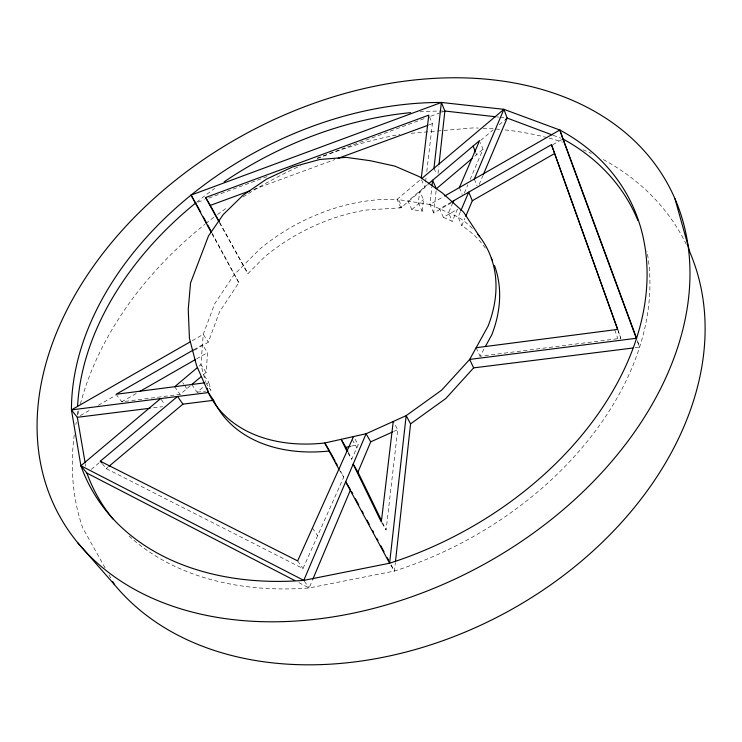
<?xml version="1.0" encoding="UTF-8"?>
<svg xmlns="http://www.w3.org/2000/svg" width="742" height="742" viewBox="0 0 742 742"><rect width="100%" height="100%" fill="white"/><g stroke="black" fill="none" stroke-linecap="round" stroke-linejoin="round"><path stroke-width="0.56" stroke-dasharray="3.71 2.78" d="M203.512 374.599L206.137 372.382L207.584 352.58L202.455 344.77L193.421 349.955M129.052 535.993A303.728 216.395 -28.4 0 0 309.145 587.97L394.438 571.052L395.328 563.002M451.266 202.9L433.69 212.982L436.342 188.793M438.03 173.387L438.772 166.579M433.69 212.982L429.906 204.467L431.881 186.854M422.17 211.164L423.515 199.654L419.722 191.158L418.349 202.677L422.17 211.164L411.847 209.532L407.979 201.073L427.466 184.619M219.419 222.581L247.884 273.65L264.699 256.825A156.024 110.308 -28.4 0 1 365.658 210.107L400.93 207.806L424.925 187.54L425.454 182.977M425.593 181.836L426.121 177.273M426.789 171.569L432.363 123.664L428.783 115.14M381.907 523.045L386.1 529.983L397.731 429.655L393.251 421.475M194.348 350.205L208.344 342.183L219.595 311.696L238.831 282.711L212.129 233.22M298.85 582.656L309.145 587.97L312.289 580.494M485.351 248.116A156.024 110.308 -28.4 0 0 461.83 225.633L464.891 218.371M479.156 184.517L482.708 176.077M460.355 211.841L458.148 217.035L461.83 225.633M443.382 217.341L452.258 221.329L457.387 209.309L443.382 217.341L439.626 208.79L451.841 201.796M464.316 193.059L467.877 184.712M470.103 179.499L483.005 149.263L480.352 142.52M452.852 202.724L448.539 212.759L452.258 221.329M102.285 463.676L106.236 468.61L302.986 568.548L343.75 477.115L340.495 471.087M347.989 453.028L351.708 459.261L358.238 444.616L353.526 436.565M617.696 329.411L620.794 338.315L480.028 356.234L484.86 347.423M91.312 469.389L99.224 462.702M116.095 394.28L121.734 401.821L180.083 394.392L190.379 385.692M480.76 140.368L493.078 129.961M499.236 124.758L504.514 120.306M411.847 209.532L423.515 199.654M474.806 156.21L483.005 149.263M199.181 366.084L200.943 364.6L203.252 334.364L214.642 303.821L234.045 274.772L260.09 248.802A156.952 110.27 -28.4 0 1 397.026 199.385L421.168 179.035L424.925 187.54M106.236 468.61L107.998 467.126M191.788 384.495L197.084 392.23L203.781 386.601M207.129 383.781L208.808 382.371L203.586 374.599M192.271 340.661L203.252 334.364L208.344 342.183M400.93 207.806L397.026 199.385L429.906 204.467L443.66 196.584M80.312 415.594L91.312 409.278M98.315 405.271L115.325 395.514M552.855 144.662L561.861 139.496M121.734 401.821L136.714 393.232M196.611 358.878L207.584 352.58M393.575 431.529L397.731 429.655M197.938 202.121L204.44 199.728M208.771 198.123L268.335 176.151M317.066 158.167L426.455 117.811M430.787 116.216L440.535 112.617M441.611 112.218L444.866 111.022M253.606 189.451L334.855 159.549M429.117 124.86L432.363 123.664M399.298 207.918L401.951 206.953L398.046 198.522M351.513 446.109L358.238 444.616M197.084 392.23L205.627 391.145M153.538 407.803L162.646 406.672M635.004 347.757L639.576 347.191L636.571 338.25M411.281 133.282L436.342 131.102M437.465 131L472.496 127.949A334.225 245.917 -28.4 0 1 478.33 128.06M496.815 116.902L499.116 117.162M500.266 117.292L504.857 117.811M553.217 135.313L560.711 138.123M186.641 388.548L184.508 385.228M429.906 204.467L458.148 217.035A156.952 110.27 -28.4 0 1 472.339 228.36M161.19 399.456L164.835 404.548M304.378 581.218L309.145 587.97M174.704 386.703L180.083 394.392M297.653 560.906L302.986 568.548M182.736 382.649L183.914 384.365M205.729 382.696L210.969 390.468L208.808 382.371M206.137 372.382L200.943 364.6L205.46 381.685M312.438 527.998L317.613 535.752M390.802 565.181L394.438 571.052A303.728 216.395 -28.4 0 0 646.931 251.102M338.871 469.167L343.75 477.115M238.831 282.711L211.748 233.415M352.153 439.598L356.883 447.649M105.058 567.843L82.65 527.785A334.225 245.917 -28.4 0 1 74.256 434.868M108.916 574.744L111.68 579.678M219.678 222.47L247.884 273.65M391.145 564.95L394.438 571.052M348.332 452.314L351.708 459.261M382.584 522.748L386.1 529.983M476.141 347.72L480.028 356.234M433.977 168.249L436.426 173.943M459.372 187.578L462.183 194.274M474.296 179.026L477.041 185.75M475.789 152.806L476.559 154.735M637.183 340.68L639.576 347.191M618.067 330.709L620.794 338.315M614.747 329.8L617.854 338.695M85.349 463.991L85.738 466.273M75.86 424.517A334.225 245.917 -28.4 0 1 76.278 422.226M77.91 414.212A334.225 245.917 -28.4 0 1 78.689 410.799M80.396 404A334.225 245.917 -28.4 0 1 204.866 224.316M205.747 223.611A334.225 245.917 -28.4 0 1 213.826 217.332M217.489 214.586A334.225 245.917 -28.4 0 1 227.729 207.203M243.042 196.964A334.225 245.917 -28.4 0 1 300.445 165.818M317.344 158.584A334.225 245.917 -28.4 0 1 329.012 154.058M330.069 153.668A334.225 245.917 -28.4 0 1 399.901 134.376M482.996 128.227A334.225 245.917 -28.4 0 1 500.488 129.433M505.126 129.915A334.225 245.917 -28.4 0 1 547.976 137.826M549.099 138.123A334.225 245.917 -28.4 0 1 562.455 142.084M582.999 149.754A334.225 245.917 -28.4 0 1 591.328 153.483M603.367 159.586A334.225 245.917 -28.4 0 1 686.591 245.008M77.316 415.075A303.728 216.395 -28.4 0 1 77.4 410.576M196.649 202.214A303.728 216.395 -28.4 0 1 214.707 188.44M419.879 111.856A303.728 216.395 -28.4 0 1 443.744 111.022"/><path stroke-width="1.11" d="M395.449 561.852L410.576 423.858L406.18 415.641L441.685 390.125L469.677 359.416L488.069 326.128A156.952 110.27 -28.4 0 0 477.625 234.11M439.023 164.316L444.866 111.022L441.369 102.461L191.074 195.09L211.201 232.404M432.011 185.76L432.623 180.26L436.342 188.793L472.181 158.436M433.977 168.249L441.369 102.461L503.911 109.324L559.82 130.008L636.571 338.25L469.677 359.416L473.619 367.884L445.84 398.482L410.576 423.858M421.298 177.895L428.783 115.14L205.617 197.53L218.871 221.58M393.251 421.475L381.314 522.053L353.173 464.121L357.959 472.116L381.583 520.68M312.744 579.428L350.549 489.711M357.959 472.116L370.722 441.842L392.537 432.002M465.763 216.293L472.32 200.739L554.589 153.548L551.491 144.662L451.841 201.796M483.153 175.019L507.157 118.071L503.911 109.324L422.022 178.321M460.791 210.802L468.74 192.104L472.32 200.739M474.296 179.026L503.911 109.324M452.852 202.724L453.714 200.72M459.372 187.578L479.592 140.59L428.329 183.886M353.526 436.565L297.653 560.906L100.3 461.209L177.524 396.46L182.922 404.14L213.594 400.318A156.024 110.308 -28.4 0 0 329.633 450.96M485.398 346.449L491.844 334.707A156.024 110.308 -28.4 0 0 494.497 265.608M505.395 119.555L507.157 118.071L552.15 134.914M112.886 518.936A303.728 216.395 -28.4 0 1 86.916 473.099L80.887 465.753L160.578 398.602M174.704 386.703L197.418 367.568M191.788 384.495L201.063 376.723M108.879 466.384L182.922 404.14M444.643 196.018L559.82 130.008A305.574 216.358 -28.4 0 1 631.312 352.96A305.574 216.358 -28.4 0 1 389.596 563.224L303.784 580.374A305.574 216.358 -28.4 0 1 80.887 465.753L71.445 409.909L190.277 341.802M193.421 349.955L116.095 394.28L204.662 382.835M139.7 391.507L195.61 359.443M205.617 197.53L210.274 205.404L250.351 190.648M338.111 158.352L428.032 125.259M346.922 451.257L341.135 439.329L345.92 447.352L350.4 446.35M476.141 347.72L617.696 329.411L551.491 144.662M85.154 462.86L77.307 417.31L71.445 409.909L208.344 392.546A156.952 110.27 -28.4 0 0 324.755 442.993L329.096 450.079M77.307 417.31L150.125 408.23M473.619 367.884L632.713 348.044M444.866 111.022L495.693 116.772M80.887 465.753L303.784 580.374L366.075 433.755L406.18 415.641L389.596 563.224L345.67 481.771L350.001 488.83M86.916 473.099L294.741 580.522M77.687 542.699L114.435 584.603A334.225 245.917 -28.4 0 0 516.682 606.548A334.225 245.917 -28.4 0 0 689.958 252.447L674.96 198.745A346.468 246.038 -28.4 0 0 123.033 229.389A346.468 246.038 -28.4 0 0 292.571 621.23A346.468 246.038 -28.4 0 0 674.96 198.745M100.3 461.209L101.626 462.85M479.694 236.698L463.555 212.101L442.649 193.208L419.731 176.837L394.874 166.125L370.258 160.708L346.087 157.35L319.7 159.502L292.682 166.913L266.619 179.072L242.996 195.267L223.212 214.586L208.493 235.947L190.536 282.999L188.245 309.358L189.423 338.315L196.482 365.314L208.344 392.546L213.594 400.318M191.074 195.09L200.683 212.008M370.722 441.842L366.075 433.755L324.755 442.993L338.871 469.167M112.784 581.645L114.435 584.603M210.274 205.404L219.122 221.459M203.401 217.063L206.675 223.119M207.769 225.141L211.034 231.198M330.171 451.971L335.059 461.023M336.145 463.036L337.23 465.048M351.643 491.751L352.738 493.782M355.483 498.865L358.776 504.968M362.068 511.062L363.163 513.102M367.002 520.216L369.201 524.279M372.493 530.382L373.588 532.413M376.88 538.516L377.984 540.547M380.72 545.639L384.013 551.733M387.305 557.836L388.409 559.867M345.92 447.352L347.85 451.322M473.099 146.072L475.399 151.841M636.386 338.51L562.853 138.921A303.728 216.395 -28.4 0 1 637.916 220.55M554.589 153.548L617.678 329.624M559.82 130.008L562.519 137.929M207.185 388.168L208.344 392.546M77.595 406.05A303.728 216.395 -28.4 0 1 195.777 202.918M224.112 181.864A303.728 216.395 -28.4 0 1 410.651 112.636M491.25 258.086A156.024 110.308 -28.4 0 1 492.261 260.201M71.445 409.909A305.574 216.358 -28.4 0 1 441.369 102.461"/></g></svg>
